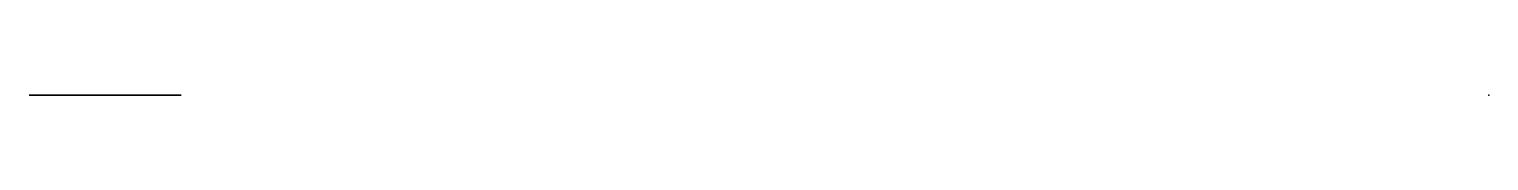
# Model space of a CAD drawing. Header units: centimetres. Extents: x -5 to 0, y 0 to 0.
import ezdxf

# ---------------------------------------------------------------- set-up
doc = ezdxf.new("R2010")
doc.units = ezdxf.units.CM
doc.header["$MEASUREMENT"] = 0
doc.layers.add('Container_BottomRight v1_Sketch1', color=7, linetype='Continuous')

msp = doc.modelspace()

# ---------------------------------------------------------------- linework, layer by layer
at = {"layer": 'Container_BottomRight v1_Sketch1'}
for p, q in [((-4.879, 0, 4.5149), (-5, 0, 5)), ((-5, 0, 5), (-4.6, 0, 5)), ((-4.479, 0, 4.5149), (-4.879, 0, 4.5149)), ((-4.6, 0, 5), (-4.479, 0, 4.5149))]:
    msp.add_line(p, q, dxfattribs=at)
msp.add_point((0, 0), dxfattribs=at)

doc.saveas('drawing.dxf')
